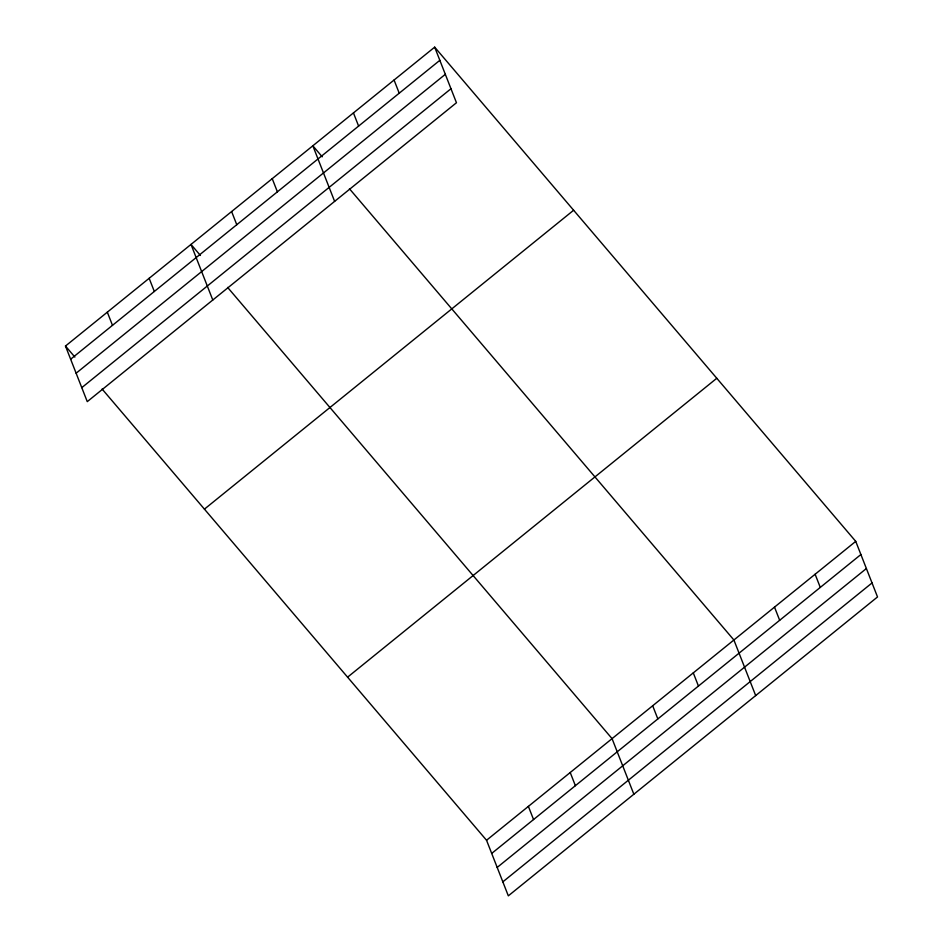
<?xml version="1.0" encoding="UTF-8"?>
<svg xmlns="http://www.w3.org/2000/svg" width="943" height="943" viewBox="0 0 943 943"><rect width="100%" height="100%" fill="white"/><g stroke="black" fill="none" stroke-linecap="round" stroke-linejoin="round"><path stroke-width="1.41" d="M434.676 47.15L456.459 102.74L87.263 401.635L65.48 346.046L434.676 47.15L855.737 541.365L877.52 596.954L508.324 895.85L486.541 840.26L102.092 389.023M70.642 359.212L439.839 60.317M76.124 373.216L445.32 74.32M81.782 387.644L450.978 88.736M204.431 509.137L573.627 210.242M347.59 677.168L716.786 378.273M486.541 840.26L855.737 541.365M491.704 853.427L860.9 554.531M497.185 867.43L866.381 568.535M502.843 881.846L872.027 582.951M322.223 156.809L312.84 145.788L334.624 201.378M349.452 188.765L733.902 640.002L755.685 695.592M200.399 255.447L191.005 244.426L212.788 300.015M227.617 287.403L612.066 738.64L633.849 794.23M65.48 346.046L74.874 357.067M815.117 574.24L820.28 587.406M774.509 607.115L779.672 620.294M693.294 672.878L698.445 686.044M652.674 705.753L657.837 718.92M394.068 80.025L399.219 93.192M353.448 112.912L358.611 126.079M570.22 772.506L575.383 785.684M528.386 806.383L533.549 819.55M272.232 178.663L277.395 191.83M231.613 211.55L236.776 224.717M149.159 278.303L154.322 291.47M107.325 312.168L112.488 325.347"/></g></svg>
